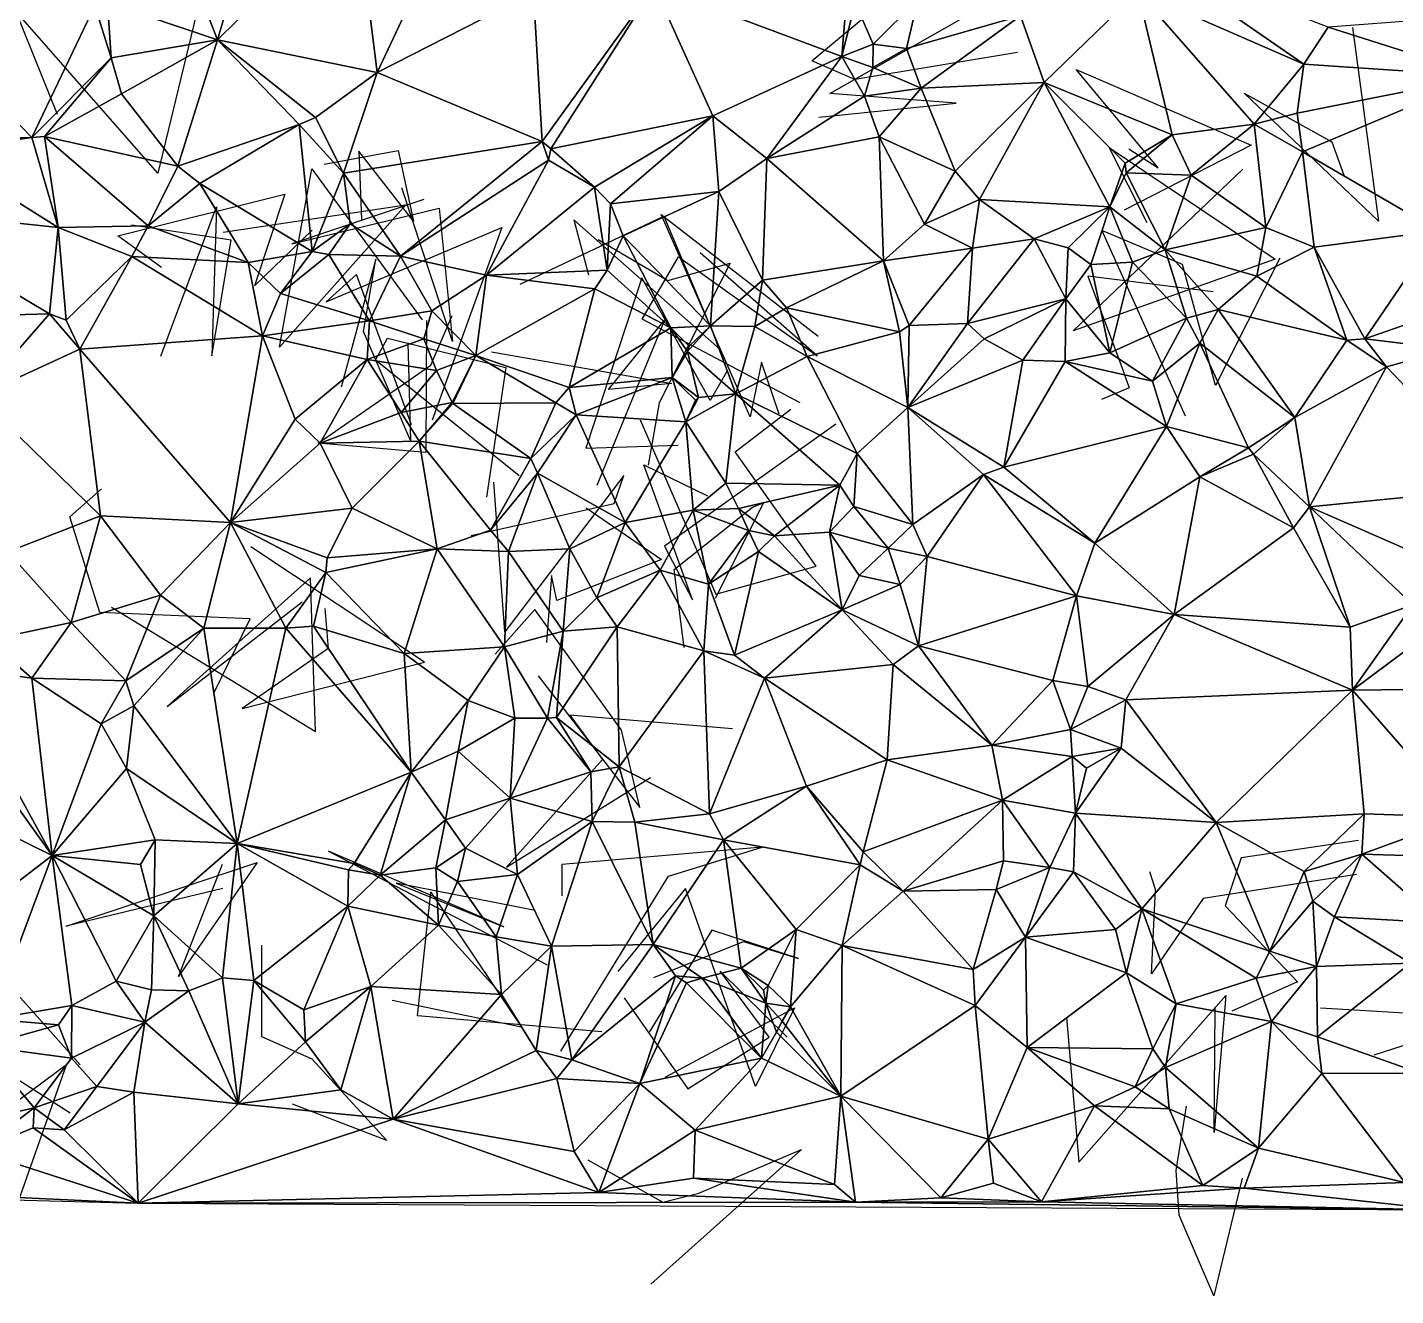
# Model space of a CAD drawing. Header units: metres. Extents: x -15.5 to 15.6, y -15.7 to 15.6.
# Drawn here: x -9.31 to 2.69, y -15.72 to -4.6 of the extents above; entities that cross this region are included whole.
import ezdxf

# ---------------------------------------------------------------- set-up
doc = ezdxf.new("R2010")
doc.units = ezdxf.units.M
doc.layers.add('CRACKS', color=1, linetype='Continuous')
doc.layers.add('STREET_MESH', color=7, linetype='Continuous')

msp = doc.modelspace()

# ---------------------------------------------------------------- linework, layer by layer
at = {"layer": 'CRACKS'}
for points in [[(-0.627, -4.82, 0.1), (-2.053, -5.056, 0.1), (-2.43, -4.893, 0.1), (-0.665, -3.423, 0.1), (-1.304, -3.878, 0.1)], [(-8.186, -4.299, 0.1), (-7.779, -4.295, 0.1), (-8.162, -5.879, 0.1), (-9.411, -4.454, 0.1), (-9.044, -5.362, 0.1)], [(-2.369, -5.387, 0.1), (-1.165, -5.264, 0.1), (-2.274, -5.181, 0.1), (-1.007, -4.461, 0.1), (-1.944, -4.233, 0.1)], [(2.307, -4.6, 0.1), (2.536, -6.298, 0.1), (1.36, -5.177, 0.1), (2.128, -5.604, 0.1), (2.232, -5.895, 0.1)], [(0.347, -5.666, 0.1), (0.606, -5.832, 0.1), (-0.115, -4.969, 0.1), (1.419, -5.633, 0.1), (0.307, -6.202, 0.1)], [(-6.704, -5.799, 0.1), (-6.057, -5.681, 0.1), (-5.922, -6.3, 0.1), (-6.402, -5.686, 0.1), (-6.378, -6.286, 0.1)], [(0.507, -6.315, 0.1), (0.175, -5.653, 0.1), (1.63, -6.633, 0.1), (-0.14, -7.262, 0.1), (1.346, -5.844, 0.1)], [(-7.589, -6.395, 0.1), (-5.988, -6.156, 0.1), (-7.095, -7.404, 0.1), (-6.812, -5.841, 0.1), (-5.847, -7.164, 0.1)], [(-8.132, -6.705, 0.1), (-8.512, -6.429, 0.1), (-7.049, -6.063, 0.1), (-7.316, -6.865, 0.1), (-6.809, -6.378, 0.1)], [(-5.831, -6.109, 0.1), (-6.987, -6.497, 0.1), (-5.696, -6.184, 0.1), (-5.579, -7.356, 0.1), (-6.024, -6.006, 0.1)], [(-8.137, -7.483, 0.1), (-7.649, -6.175, 0.1), (-7.688, -7.479, 0.1), (-7.519, -6.465, 0.1), (-8.39, -6.335, 0.1)], [(-5.939, -8.084, 0.1), (-6.422, -6.766, 0.1), (-6.687, -7.006, 0.1), (-5.148, -6.355, 0.1), (-5.759, -8.044, 0.1)], [(-4.988, -6.853, 0.1), (-3.728, -6.254, 0.1), (-3.237, -7.423, 0.1), (-4.516, -6.289, 0.1), (-4.387, -6.769, 0.1)], [(-2.718, -7.993, 0.1), (-2.873, -7.537, 0.1), (-2.97, -8.014, 0.1), (-3.752, -6.241, 0.1), (-2.375, -7.308, 0.1)], [(-4.303, -6.459, 0.1), (-3.693, -6.819, 0.1), (-3.146, -6.669, 0.1), (-3.769, -7.891, 0.1), (-3.865, -8.439, 0.1)], [(1.67, -6.624, 0.1), (1.107, -7.741, 0.1), (0.819, -6.68, 0.1), (0.112, -6.38, 0.1), (0.842, -8.007, 0.1)], [(-2.532, -7.891, 0.1), (-3.919, -7.158, 0.1), (-3.599, -6.611, 0.1), (-2.383, -7.479, 0.1), (-3.408, -6.576, 0.1)], [(-5.971, -7.366, 0.1), (-5.948, -8.222, 0.1), (-6.361, -7.268, 0.1), (-6.252, -6.633, 0.1), (-6.557, -7.756, 0.1)], [(-3.172, -7.613, 0.1), (-3.321, -7.871, 0.1), (-3.92, -6.797, 0.1), (-4.412, -8.29, 0.1), (-3.601, -8.264, 0.1)], [(1.086, -6.918, 0.1), (-0.011, -6.783, 0.1), (0.277, -7.555, 0.1), (0.35, -7.761, 0.1), (0.109, -7.863, 0.1)], [(-5.809, -7.17, 0.1), (-5.814, -8.327, 0.1), (-6.758, -8.245, 0.1), (-5.77, -7.561, 0.1), (-5.582, -7.126, 0.1)], [(-5.237, -7.446, 0.1), (-3.657, -7.724, 0.1), (-4.213, -7.775, 0.1), (-3.722, -7.168, 0.1), (-4.314, -8.616, 0.1)], [(-4.997, -8.534, 0.1), (-6.254, -7.517, 0.1), (-6.151, -7.324, 0.1), (-5.112, -7.584, 0.1), (-5.281, -8.72, 0.1)], [(-3.935, -8.041, 0.1), (-3.271, -9.57, 0.1), (-2.392, -9.324, 0.1), (-3.103, -8.321, 0.1), (-2.616, -7.947, 0.1)], [(-2.221, -8.08, 0.1), (-3.723, -9.148, 0.1), (-3.478, -9.62, 0.1), (-3.903, -8.436, 0.1), (-3.345, -8.709, 0.1)], [(-5.416, -9.055, 0.1), (-4.163, -8.774, 0.1), (-4.077, -8.529, 0.1), (-5.122, -9.901, 0.1), (-5.217, -8.589, 0.1)], [(-7.667, -10.427, 0.1), (-7.353, -9.787, 0.1), (-8.67, -9.73, 0.1), (-8.935, -8.892, 0.1), (-8.656, -8.647, 0.1)], [(-4.409, -8.812, 0.1), (-3.747, -9.266, 0.1), (-4.665, -9.625, 0.1), (-4.712, -9.406, 0.1), (-4.756, -9.995, 0.1)], [(-3.549, -10.037, 0.1), (-3.637, -9.353, 0.1), (-2.951, -8.806, 0.1), (-2.855, -8.77, 0.1), (-3.277, -9.607, 0.1)], [(-6.7, -9.697, 0.1), (-6.67, -10.046, 0.1), (-7.423, -10.574, 0.1), (-5.825, -10.168, 0.1), (-7.349, -9.156, 0.1)], [(-8.568, -9.684, 0.1), (-6.781, -10.776, 0.1), (-6.825, -9.426, 0.1), (-8.082, -10.555, 0.1), (-6.897, -9.637, 0.1)], [(-4.83, -10.286, 0.1), (-3.938, -11.44, 0.1), (-4.098, -10.762, 0.1), (-4.857, -9.705, 0.1), (-5.206, -10.096, 0.1)], [(-3.126, -10.751, 0.1), (-4.553, -10.631, 0.1), (-4.264, -11.019, 0.1), (-5.107, -11.963, 0.1), (-3.844, -11.179, 0.1)], [(2.36, -11.731, 0.1), (1.333, -11.881, 0.1), (1.193, -12.304, 0.1), (1.825, -12.969, 0.1), (1.25, -13.228, 0.1)], [(-4.855, -12.343, 0.1), (-6.073, -12.104, 0.1), (-5.13, -12.487, 0.1), (-6.667, -11.825, 0.1), (-4.749, -12.822, 0.1)], [(-4.63, -13.578, 0.1), (-3.687, -12.044, 0.1), (-2.866, -11.789, 0.1), (-4.621, -11.941, 0.1), (-4.622, -12.217, 0.1)], [(-7.594, -12.152, 0.1), (-8.967, -12.482, 0.1), (-7.291, -11.922, 0.1), (-7.983, -12.922, 0.1), (-7.595, -11.938, 0.1)], [(2.344, -12.028, 0.1), (1, -12.239, 0.1), (0.545, -12.901, 0.1), (0.581, -12.161, 0.1), (0.533, -12.004, 0.1)], [(-4.272, -13.408, 0.1), (-5.888, -13.268, 0.1), (-5.771, -12.185, 0.1), (-4.974, -13.366, 0.1), (-6.11, -13.133, 0.1)], [(-3.716, -13.807, 0.1), (-2.582, -13.199, 0.1), (-2.924, -13.887, 0.1), (-3.537, -12.15, 0.1), (-4.132, -12.88, 0.1)], [(-3.814, -12.932, 0.1), (-3.031, -12.615, 0.1), (-2.548, -12.765, 0.1), (-3.308, -12.518, 0.1), (-3.855, -13.411, 0.1)], [(2.029, -13.199, 0.1), (3.112, -13.263, 0.1), (3.025, -12.485, 0.1), (3.334, -13.579, 0.1), (3.558, -13.139, 0.1)], [(-8.93, -14.123, 0.1), (-10.504, -13.118, 0.1), (-9.75, -13.629, 0.1), (-9.768, -12.663, 0.1), (-8.843, -13.698, 0.1)], [(-7.254, -12.649, 0.1), (-7.255, -13.45, 0.1), (-6.814, -13.646, 0.1), (-6.157, -14.361, 0.1), (-6.982, -14.044, 0.1)], [(-4.076, -13.11, 0.1), (-3.517, -13.909, 0.1), (-2.806, -13.455, 0.1), (-3.234, -12.877, 0.1), (-2.647, -13.454, 0.1)], [(3.473, -14.239, 0.1), (4.115, -14.159, 0.1), (3.412, -14.195, 0.1), (4.231, -13.055, 0.1), (2.494, -13.614, 0.1)], [(-0.198, -13.28, 0.1), (-0.09, -14.552, 0.1), (1.198, -13.09, 0.1), (1.097, -14.291, 0.1), (1.104, -13.201, 0.1)], [(-10.51, -14.59, 0.1), (-9.423, -15.001, 0.1), (-8.963, -13.699, 0.1), (-10.021, -14.482, 0.1), (-10.712, -13.774, 0.1)], [(1.34, -14.692, 0.1), (1.093, -15.722, 0.1), (0.79, -15.016, 0.1), (0.762, -14.624, 0.1), (0.853, -14.059, 0.1)], [(-4.395, -14.532, 0.1), (-3.736, -14.902, 0.1), (-3.422, -14.824, 0.1), (-2.521, -14.439, 0.1), (-3.841, -15.62, 0.1)]]:
    msp.add_polyline3d(points, dxfattribs=at)
at = {"layer": 'STREET_MESH'}
for points in [[(-7.639, -4.708), (-7.209, -3.244), (-7.913, -4.001)], [(-7.209, -3.244), (-7.639, -4.708), (-6.424, -3.51)], [(-6.424, -3.51), (-7.639, -4.708), (-6.241, -4.997)], [(-6.424, -3.51), (-6.241, -4.997), (-5.837, -4.137)], [(-8.605, -4.385), (-7.639, -4.708), (-7.913, -4.001)], [(1.882, -4.922), (0.56, -4.008), (0.428, -4.285)], [(1.882, -4.922), (2.096, -4.599), (0.56, -4.008)], [(-6.241, -4.997), (-4.87, -4.294), (-5.837, -4.137)], [(-3.813, -4.239), (-2.169, -4.855), (-2.11, -4.125)], [(-2.169, -4.855), (-2.051, -4.384), (-2.11, -4.125)], [(-4.87, -4.294), (-6.241, -4.997), (-4.794, -5.602)], [(-3.813, -4.239), (-4.87, -4.294), (-4.794, -5.602)], [(-4.718, -5.664), (-3.813, -4.239), (-4.794, -5.602)], [(-3.813, -4.239), (-4.718, -5.664), (-3.299, -5.377)], [(-2.169, -4.855), (-3.813, -4.239), (-3.299, -5.377)], [(0.428, -4.285), (-0.601, -4.498), (-0.393, -5.082)], [(0.728, -5.541), (0.428, -4.285), (-0.393, -5.082)], [(1.447, -5.448), (0.428, -4.285), (0.728, -5.541)], [(1.447, -5.448), (1.882, -4.922), (0.428, -4.285)], [(-8.716, -4.412), (-10.371, -4.431), (-9.267, -5.566)], [(-10.371, -4.431), (-10.015, -5.574), (-9.267, -5.566)], [(-8.571, -4.867), (-8.716, -4.412), (-9.267, -5.566)], [(-8.716, -4.412), (-8.571, -4.867), (-8.605, -4.385)], [(-8.605, -4.385), (-8.571, -4.867), (-7.639, -4.708)], [(-1.893, -4.746), (-2.051, -4.384), (-2.169, -4.855)], [(-2.051, -4.384), (-1.893, -4.746), (-1.502, -4.355)], [(-1.893, -4.746), (-1.601, -4.786), (-1.502, -4.355)], [(-1.502, -4.355), (-1.601, -4.786), (-0.601, -4.498)], [(-1.601, -4.786), (-1.472, -5.132), (-0.601, -4.498)], [(-0.601, -4.498), (-1.472, -5.132), (-0.393, -5.082)], [(2.096, -4.599), (3.448, -5.027), (3.572, -4.488)], [(2.096, -4.599), (1.882, -4.922), (3.448, -5.027)], [(-7.639, -4.708), (-8.571, -4.867), (-8.482, -5.184)], [(-7.986, -5.818), (-7.639, -4.708), (-8.482, -5.184)], [(-7.639, -4.708), (-7.986, -5.818), (-6.923, -5.451)], [(-7.639, -4.708), (-6.782, -5.39), (-6.241, -4.997)], [(-6.782, -5.39), (-7.639, -4.708), (-6.923, -5.451)], [(-1.893, -4.746), (-2.169, -4.855), (-1.895, -4.953)], [(-1.601, -4.786), (-1.893, -4.746), (-1.895, -4.953)], [(-1.472, -5.132), (-1.601, -4.786), (-1.895, -4.953)], [(-8.571, -4.867), (-9.267, -5.566), (-9.155, -5.558)], [(-8.482, -5.184), (-8.571, -4.867), (-9.155, -5.558)], [(-2.826, -5.749), (-2.169, -4.855), (-3.299, -5.377)], [(-2.826, -5.749), (-1.969, -5.203), (-2.169, -4.855)], [(-2.169, -4.855), (-1.969, -5.203), (-1.895, -4.953)], [(-6.782, -5.39), (-6.535, -5.878), (-6.241, -4.997)], [(-6.241, -4.997), (-6.535, -5.878), (-4.794, -5.602)], [(-1.969, -5.203), (-1.472, -5.132), (-1.895, -4.953)], [(1.823, -5.351), (1.882, -4.922), (1.447, -5.448)], [(1.882, -4.922), (1.823, -5.351), (3.448, -5.027)], [(1.823, -5.351), (1.87, -5.691), (3.448, -5.027)], [(3.448, -5.027), (1.87, -5.691), (3.063, -6.383)], [(-1.969, -5.203), (-1.841, -5.561), (-1.472, -5.132)], [(-1.472, -5.132), (-1.841, -5.561), (-1.174, -5.862)], [(-0.393, -5.082), (-1.472, -5.132), (-1.174, -5.862)], [(-0.96, -6.109), (-0.393, -5.082), (-1.174, -5.862)], [(-0.393, -5.082), (-0.96, -6.109), (0.18, -6.174)], [(0.316, -5.791), (-0.393, -5.082), (0.18, -6.174)], [(0.316, -5.791), (0.728, -5.541), (-0.393, -5.082)], [(-7.986, -5.818), (-8.482, -5.184), (-9.155, -5.558)], [(-1.969, -5.203), (-2.826, -5.749), (-1.841, -5.561)], [(-6.535, -5.878), (-6.782, -5.39), (-6.923, -5.451)], [(-4.718, -5.664), (-4.335, -6.001), (-3.299, -5.377)], [(-4.335, -6.001), (-4.194, -6.148), (-3.299, -5.377)], [(-4.194, -6.148), (-3.247, -6.038), (-3.299, -5.377)], [(-3.247, -6.038), (-2.826, -5.749), (-3.299, -5.377)], [(1.823, -5.351), (1.447, -5.448), (1.87, -5.691)], [(-7.986, -5.818), (-7.795, -5.969), (-6.923, -5.451)], [(-7.795, -5.969), (-6.81, -6.564), (-6.923, -5.451)], [(-6.81, -6.564), (-6.535, -5.878), (-6.923, -5.451)], [(0.894, -5.895), (1.447, -5.448), (0.728, -5.541)], [(1.548, -6.356), (1.447, -5.448), (0.894, -5.895)], [(1.87, -5.691), (1.447, -5.448), (1.548, -6.356)], [(-9.267, -5.566), (-10.103, -5.686), (-9.036, -6.355)], [(-9.267, -5.566), (-10.015, -5.574), (-10.103, -5.686)], [(-9.267, -5.566), (-9.036, -6.355), (-9.155, -5.558)], [(-9.036, -6.355), (-8.246, -6.34), (-9.155, -5.558)], [(-8.246, -6.34), (-7.986, -5.818), (-9.155, -5.558)], [(-6.535, -5.878), (-6.037, -6.605), (-4.794, -5.602)], [(-6.037, -6.605), (-4.74, -5.765), (-4.794, -5.602)], [(-4.74, -5.765), (-4.718, -5.664), (-4.794, -5.602)], [(-2.826, -5.749), (-1.803, -6.647), (-1.841, -5.561)], [(-1.841, -5.561), (-1.444, -6.326), (-1.174, -5.862)], [(-1.803, -6.647), (-1.444, -6.326), (-1.841, -5.561)], [(0.316, -5.791), (0.324, -5.876), (0.728, -5.541)], [(0.324, -5.876), (0.894, -5.895), (0.728, -5.541)], [(-10.103, -5.686), (-10.675, -6.178), (-9.036, -6.355)], [(-4.718, -5.664), (-4.74, -5.765), (-4.335, -6.001)], [(-2.862, -6.816), (-2.826, -5.749), (-3.247, -6.038)], [(-1.803, -6.647), (-2.826, -5.749), (-2.862, -6.816)], [(1.87, -5.691), (1.548, -6.356), (1.973, -6.526)], [(3.063, -6.383), (1.87, -5.691), (1.973, -6.526)], [(-7.986, -5.818), (-8.246, -6.34), (-7.795, -5.969)], [(-5.282, -6.772), (-4.74, -5.765), (-6.037, -6.605)], [(-4.335, -6.001), (-4.74, -5.765), (-5.282, -6.772)], [(-1.444, -6.326), (-0.96, -6.109), (-1.174, -5.862)], [(0.324, -5.876), (0.316, -5.791), (0.18, -6.174)], [(0.665, -6.552), (0.324, -5.876), (0.18, -6.174)], [(0.324, -5.876), (0.665, -6.552), (0.894, -5.895)], [(-8.246, -6.34), (-7.371, -6.663), (-7.795, -5.969)], [(-7.371, -6.663), (-6.81, -6.564), (-7.795, -5.969)], [(-6.535, -5.878), (-6.81, -6.564), (-6.478, -6.324)], [(-6.037, -6.605), (-6.535, -5.878), (-6.478, -6.324)], [(0.665, -6.552), (1.548, -6.356), (0.894, -5.895)], [(-4.225, -6.729), (-4.335, -6.001), (-5.282, -6.772)], [(-4.335, -6.001), (-4.225, -6.729), (-4.194, -6.148)], [(-4.083, -6.427), (-3.247, -6.038), (-4.194, -6.148)], [(-3.247, -6.038), (-4.083, -6.427), (-3.319, -7.216)], [(-2.862, -6.816), (-3.247, -6.038), (-3.319, -7.216)], [(-1.444, -6.326), (-1.023, -6.536), (-0.96, -6.109)], [(-1.023, -6.536), (-0.482, -6.453), (-0.96, -6.109)], [(-0.96, -6.109), (-0.482, -6.453), (0.18, -6.174)], [(-10.675, -6.178), (-10.718, -7.155), (-9.111, -7.111)], [(-9.036, -6.355), (-10.675, -6.178), (-9.111, -7.111)], [(-4.225, -6.729), (-4.083, -6.427), (-4.194, -6.148)], [(-0.482, -6.453), (-0.183, -6.534), (0.18, -6.174)], [(-0.183, -6.534), (0.015, -6.678), (0.18, -6.174)], [(0.015, -6.678), (0.379, -6.659), (0.18, -6.174)], [(0.379, -6.659), (0.665, -6.552), (0.18, -6.174)], [(-8.967, -7.168), (-9.036, -6.355), (-9.111, -7.111)], [(-8.391, -6.61), (-8.246, -6.34), (-9.036, -6.355)], [(-8.967, -7.168), (-8.391, -6.61), (-9.036, -6.355)], [(-7.371, -6.663), (-8.246, -6.34), (-8.391, -6.61)], [(-6.81, -6.564), (-6.664, -6.593), (-6.478, -6.324)], [(-6.664, -6.593), (-6.037, -6.605), (-6.478, -6.324)], [(-1.803, -6.647), (-1.023, -6.536), (-1.444, -6.326)], [(-4.225, -6.729), (-3.665, -7.236), (-4.083, -6.427)], [(-4.083, -6.427), (-3.665, -7.236), (-3.319, -7.216)], [(-1.023, -6.536), (-1.065, -7.198), (-0.482, -6.453)], [(-1.065, -7.198), (-0.204, -6.98), (-0.482, -6.453)], [(-0.204, -6.98), (-0.183, -6.534), (-0.482, -6.453)], [(1.548, -6.356), (0.665, -6.552), (1.47, -6.783)], [(1.548, -6.356), (1.47, -6.783), (1.973, -6.526)], [(3.063, -6.383), (1.973, -6.526), (2.417, -7.332)], [(3.314, -7.017), (3.063, -6.383), (2.417, -7.332)], [(-6.81, -6.564), (-7.371, -6.663), (-7.089, -6.934)], [(-6.664, -6.593), (-6.81, -6.564), (-7.089, -6.934)], [(-6.308, -7.174), (-6.664, -6.593), (-7.089, -6.934)], [(-6.664, -6.593), (-6.308, -7.174), (-6.037, -6.605)], [(-1.023, -6.536), (-1.803, -6.647), (-1.579, -7.213)], [(-1.065, -7.198), (-1.023, -6.536), (-1.579, -7.213)], [(-0.204, -6.98), (0.015, -6.678), (-0.183, -6.534)], [(0.379, -6.659), (0.853, -7.15), (0.665, -6.552)], [(0.665, -6.552), (1.131, -7.073), (1.47, -6.783)], [(0.665, -6.552), (0.853, -7.15), (1.131, -7.073)], [(1.47, -6.783), (2.257, -7.344), (1.973, -6.526)], [(1.973, -6.526), (2.257, -7.344), (2.417, -7.332)], [(-8.967, -7.168), (-8.847, -7.421), (-8.391, -6.61)], [(-8.847, -7.421), (-7.246, -7.305), (-8.391, -6.61)], [(-7.246, -7.305), (-7.371, -6.663), (-8.391, -6.61)], [(-7.371, -6.663), (-7.246, -7.305), (-7.089, -6.934)], [(-6.308, -7.174), (-5.76, -7.087), (-6.037, -6.605)], [(-5.76, -7.087), (-5.282, -6.772), (-6.037, -6.605)], [(-2.654, -7.06), (-1.803, -6.647), (-2.862, -6.816)], [(-1.661, -7.269), (-1.803, -6.647), (-2.654, -7.06)], [(-1.803, -6.647), (-1.661, -7.269), (-1.579, -7.213)], [(0.015, -6.678), (-0.204, -6.98), (0.182, -7.455)], [(0.379, -6.659), (0.015, -6.678), (0.182, -7.455)], [(0.853, -7.15), (0.379, -6.659), (0.182, -7.455)], [(-5.76, -7.087), (-5.376, -7.476), (-5.282, -6.772)], [(-5.282, -6.772), (-5.376, -7.476), (-4.333, -6.892)], [(-4.225, -6.729), (-5.282, -6.772), (-4.333, -6.892)], [(-3.665, -7.236), (-4.225, -6.729), (-4.333, -6.892)], [(-2.862, -6.816), (-3.319, -7.216), (-2.93, -7.222)], [(-2.654, -7.06), (-2.862, -6.816), (-2.93, -7.222)], [(1.131, -7.073), (2.257, -7.344), (1.47, -6.783)], [(-7.246, -7.305), (-6.308, -7.174), (-7.089, -6.934)], [(-5.376, -7.476), (-4.558, -7.758), (-4.333, -6.892)], [(-4.558, -7.758), (-3.665, -7.236), (-4.333, -6.892)], [(-2.471, -7.486), (-2.654, -7.06), (-2.93, -7.222)], [(-1.661, -7.269), (-2.654, -7.06), (-2.471, -7.486)], [(-0.921, -7.331), (-0.204, -6.98), (-1.065, -7.198)], [(-0.204, -6.98), (-0.921, -7.331), (-0.581, -7.519)], [(-0.211, -7.531), (-0.204, -6.98), (-0.581, -7.519)], [(-0.204, -6.98), (-0.211, -7.531), (0.182, -7.455)], [(0.853, -7.15), (0.969, -7.368), (1.131, -7.073)], [(1.131, -7.073), (0.969, -7.368), (1.802, -8.022)], [(2.257, -7.344), (1.131, -7.073), (1.802, -8.022)], [(3.164, -7.422), (3.314, -7.017), (2.417, -7.332)], [(-10.718, -7.155), (-9.742, -7.834), (-9.111, -7.111)], [(-9.742, -7.834), (-8.847, -7.421), (-9.111, -7.111)], [(-8.847, -7.421), (-8.967, -7.168), (-9.111, -7.111)], [(-6.308, -7.174), (-7.246, -7.305), (-6.329, -7.513)], [(-5.832, -7.331), (-6.308, -7.174), (-6.329, -7.513)], [(-5.832, -7.331), (-5.76, -7.087), (-6.308, -7.174)], [(-5.832, -7.331), (-5.376, -7.476), (-5.76, -7.087)], [(0.555, -7.701), (0.853, -7.15), (0.182, -7.455)], [(0.555, -7.701), (0.969, -7.368), (0.853, -7.15)], [(-7.246, -7.305), (-8.847, -7.421), (-7.527, -8.942)], [(-6.96, -8.037), (-7.246, -7.305), (-7.527, -8.942)], [(-7.246, -7.305), (-6.96, -8.037), (-6.329, -7.513)], [(-3.655, -7.67), (-3.665, -7.236), (-4.558, -7.758)], [(-3.665, -7.236), (-3.507, -7.396), (-3.319, -7.216)], [(-3.507, -7.396), (-3.665, -7.236), (-3.52, -7.441)], [(-3.665, -7.236), (-3.655, -7.67), (-3.52, -7.441)], [(-3.52, -7.441), (-3.096, -7.814), (-3.319, -7.216)], [(-3.507, -7.396), (-3.52, -7.441), (-3.319, -7.216)], [(-3.319, -7.216), (-3.096, -7.814), (-2.93, -7.222)], [(-3.096, -7.814), (-2.471, -7.486), (-2.93, -7.222)], [(-1.588, -7.932), (-1.661, -7.269), (-2.471, -7.486)], [(-1.661, -7.269), (-1.588, -7.932), (-1.579, -7.213)], [(-1.588, -7.932), (-1.065, -7.198), (-1.579, -7.213)], [(-0.921, -7.331), (-1.065, -7.198), (-1.588, -7.932)], [(-8.847, -7.421), (-9.742, -7.834), (-8.664, -8.882)], [(-8.847, -7.421), (-8.664, -8.882), (-7.527, -8.942)], [(-5.72, -7.608), (-5.832, -7.331), (-6.329, -7.513)], [(-5.832, -7.331), (-5.72, -7.608), (-5.376, -7.476)], [(-0.921, -7.331), (-1.588, -7.932), (-0.581, -7.519)], [(0.969, -7.368), (0.555, -7.701), (0.679, -8.101)], [(0.969, -7.368), (0.679, -8.101), (1.396, -8.287)], [(0.969, -7.368), (1.396, -8.287), (1.802, -8.022)], [(2.607, -7.578), (2.257, -7.344), (1.802, -8.022)], [(2.257, -7.344), (2.607, -7.578), (2.417, -7.332)], [(2.607, -7.578), (3.164, -7.422), (2.417, -7.332)], [(3.164, -7.422), (2.607, -7.578), (3.614, -8.638)], [(-6.96, -8.037), (-6.739, -8.245), (-6.329, -7.513)], [(-6.739, -8.245), (-6.03, -7.976), (-6.329, -7.513)], [(-6.03, -7.976), (-5.72, -7.608), (-6.329, -7.513)], [(-5.72, -7.608), (-5.582, -7.89), (-5.376, -7.476)], [(-5.582, -7.89), (-5.577, -7.899), (-5.376, -7.476)], [(-5.577, -7.899), (-4.675, -7.891), (-5.376, -7.476)], [(-5.376, -7.476), (-4.675, -7.891), (-4.558, -7.758)], [(-3.52, -7.441), (-3.655, -7.67), (-3.425, -7.847)], [(-3.096, -7.814), (-3.52, -7.441), (-3.425, -7.847)], [(-3.096, -7.814), (-2.034, -8.337), (-2.471, -7.486)], [(-2.034, -8.337), (-1.588, -7.932), (-2.471, -7.486)], [(-0.581, -7.519), (-1.588, -7.932), (-0.748, -8.457)], [(-0.211, -7.531), (-0.581, -7.519), (-0.748, -8.457)], [(0.679, -8.101), (-0.211, -7.531), (-0.748, -8.457)], [(-0.211, -7.531), (0.555, -7.701), (0.182, -7.455)], [(0.555, -7.701), (-0.211, -7.531), (0.679, -8.101)], [(-5.582, -7.89), (-5.72, -7.608), (-6.03, -7.976)], [(-4.497, -7.997), (-3.655, -7.67), (-4.558, -7.758)], [(-4.497, -7.997), (-3.535, -8.06), (-3.655, -7.67)], [(-3.425, -7.847), (-3.655, -7.67), (-3.45, -7.869)], [(-3.655, -7.67), (-3.535, -8.06), (-3.45, -7.869)], [(2.607, -7.578), (1.802, -8.022), (1.931, -8.805)], [(3.614, -8.638), (2.607, -7.578), (1.931, -8.805)], [(-4.675, -7.891), (-4.497, -7.997), (-4.558, -7.758)], [(-9.742, -7.834), (-9.476, -9.2), (-8.664, -8.882)], [(-5.582, -7.89), (-6.03, -7.976), (-5.871, -8.23)], [(-5.577, -7.899), (-5.582, -7.89), (-5.871, -8.23)], [(-5.577, -7.899), (-5.871, -8.23), (-4.893, -8.382)], [(-4.675, -7.891), (-5.577, -7.899), (-4.893, -8.382)], [(-4.497, -7.997), (-4.675, -7.891), (-4.893, -8.382)], [(-3.535, -8.06), (-3.096, -7.814), (-3.425, -7.847)], [(-3.535, -8.06), (-3.184, -8.598), (-3.096, -7.814)], [(-3.535, -8.06), (-3.425, -7.847), (-3.45, -7.869)], [(-3.096, -7.814), (-3.184, -8.598), (-2.184, -8.615)], [(-2.034, -8.337), (-3.096, -7.814), (-2.184, -8.615)], [(-6.03, -7.976), (-6.739, -8.245), (-5.871, -8.23)], [(-4.836, -8.51), (-4.497, -7.997), (-4.893, -8.382)], [(-4.497, -7.997), (-4.836, -8.51), (-4.066, -8.942)], [(-3.535, -8.06), (-4.497, -7.997), (-4.066, -8.942)], [(-1.588, -7.932), (-2.034, -8.337), (-1.544, -8.959)], [(-1.588, -7.932), (-0.926, -8.521), (-0.748, -8.457)], [(-1.588, -7.932), (-1.544, -8.959), (-0.926, -8.521)], [(1.396, -8.287), (1.439, -8.342), (1.802, -8.022)], [(1.802, -8.022), (1.439, -8.342), (1.931, -8.805)], [(-6.739, -8.245), (-6.96, -8.037), (-7.527, -8.942)], [(-3.472, -8.833), (-3.535, -8.06), (-4.066, -8.942)], [(-3.472, -8.833), (-3.184, -8.598), (-3.535, -8.06)], [(0.679, -8.101), (-0.748, -8.457), (0.051, -9.124)], [(0.679, -8.101), (0.051, -9.124), (0.971, -8.541)], [(1.396, -8.287), (0.679, -8.101), (0.971, -8.541)], [(-6.459, -8.816), (-6.739, -8.245), (-7.527, -8.942)], [(-6.739, -8.245), (-6.459, -8.816), (-5.871, -8.23)], [(-5.871, -8.23), (-6.459, -8.816), (-5.714, -9.173)], [(-5.247, -9.01), (-5.871, -8.23), (-5.714, -9.173)], [(-5.871, -8.23), (-5.247, -9.01), (-4.893, -8.382)], [(-5.247, -9.01), (-4.836, -8.51), (-4.893, -8.382)], [(-2.063, -8.802), (-2.034, -8.337), (-2.184, -8.615)], [(-2.034, -8.337), (-2.063, -8.802), (-1.544, -8.959)], [(1.439, -8.342), (1.396, -8.287), (0.971, -8.541)], [(1.79, -8.988), (1.439, -8.342), (0.971, -8.541)], [(1.439, -8.342), (1.79, -8.988), (1.931, -8.805)], [(-4.836, -8.51), (-5.247, -9.01), (-5.089, -9.196)], [(-4.553, -9.172), (-4.836, -8.51), (-5.089, -9.196)], [(-4.836, -8.51), (-4.553, -9.172), (-4.066, -8.942)], [(-0.748, -8.457), (-0.926, -8.521), (0.051, -9.124)], [(-3.184, -8.598), (-3.472, -8.833), (-3.074, -8.819)], [(-3.184, -8.598), (-3.074, -8.819), (-2.184, -8.615)], [(-3.074, -8.819), (-2.757, -9.058), (-2.184, -8.615)], [(-2.757, -9.058), (-2.277, -9.027), (-2.184, -8.615)], [(-2.277, -9.027), (-2.063, -8.802), (-2.184, -8.615)], [(-0.926, -8.521), (-1.544, -8.959), (-1.42, -9.239)], [(-0.111, -9.585), (-0.926, -8.521), (-1.42, -9.239)], [(-0.926, -8.521), (-0.111, -9.585), (0.051, -9.124)], [(0.051, -9.124), (0.745, -9.748), (0.971, -8.541)], [(0.745, -9.748), (1.79, -8.988), (0.971, -8.541)], [(3.093, -9.312), (3.614, -8.638), (1.931, -8.805)], [(-6.678, -9.251), (-6.459, -8.816), (-7.527, -8.942)], [(-6.459, -8.816), (-6.678, -9.251), (-5.714, -9.173)], [(-3.472, -8.833), (-4.066, -8.942), (-3.759, -9.36)], [(-3.337, -9.482), (-3.472, -8.833), (-3.759, -9.36)], [(-3.472, -8.833), (-2.986, -9.011), (-3.074, -8.819)], [(-2.986, -9.011), (-3.472, -8.833), (-3.337, -9.482)], [(-2.986, -9.011), (-2.757, -9.058), (-3.074, -8.819)], [(-2.063, -8.802), (-2.277, -9.027), (-1.761, -9.166)], [(-1.544, -8.959), (-2.063, -8.802), (-1.761, -9.166)], [(1.931, -8.805), (1.79, -8.988), (2.289, -9.86)], [(2.836, -9.664), (1.931, -8.805), (2.289, -9.86)], [(2.836, -9.664), (3.093, -9.312), (1.931, -8.805)], [(-9.476, -9.2), (-8.923, -9.82), (-8.664, -8.882)], [(-8.923, -9.82), (-8.139, -9.579), (-8.664, -8.882)], [(-8.664, -8.882), (-8.139, -9.579), (-7.527, -8.942)], [(-8.139, -9.579), (-7.76, -9.867), (-7.527, -8.942)], [(-7.76, -9.867), (-7.04, -9.867), (-7.527, -8.942)], [(-6.689, -9.379), (-6.678, -9.251), (-7.527, -8.942)], [(-7.04, -9.867), (-6.689, -9.379), (-7.527, -8.942)], [(-4.066, -8.942), (-4.553, -9.172), (-4.316, -9.601)], [(-3.759, -9.36), (-4.066, -8.942), (-4.316, -9.601)], [(-1.544, -8.959), (-1.761, -9.166), (-1.42, -9.239)], [(1.79, -8.988), (0.745, -9.748), (2.289, -9.86)], [(-5.089, -9.196), (-5.247, -9.01), (-5.714, -9.173)], [(-2.897, -9.197), (-2.986, -9.011), (-3.337, -9.482)], [(-2.986, -9.011), (-2.897, -9.197), (-2.757, -9.058)], [(-2.757, -9.058), (-2.897, -9.197), (-2.166, -9.707)], [(-2.277, -9.027), (-2.757, -9.058), (-2.166, -9.707)], [(-2.016, -9.406), (-2.277, -9.027), (-2.166, -9.707)], [(-2.277, -9.027), (-2.016, -9.406), (-1.761, -9.166)], [(-9.476, -9.2), (-9.65, -9.975), (-8.923, -9.82)], [(-6.678, -9.251), (-6.689, -9.379), (-5.714, -9.173)], [(-6.689, -9.379), (-6.005, -10.092), (-5.714, -9.173)], [(-6.005, -10.092), (-5.124, -10.033), (-5.714, -9.173)], [(-5.124, -10.033), (-5.089, -9.196), (-5.714, -9.173)], [(-4.611, -9.895), (-5.089, -9.196), (-5.124, -10.033)], [(-4.611, -9.895), (-4.553, -9.172), (-5.089, -9.196)], [(-4.553, -9.172), (-4.611, -9.895), (-4.316, -9.601)], [(-3.107, -10.106), (-2.897, -9.197), (-3.337, -9.482)], [(-2.897, -9.197), (-3.107, -10.106), (-2.166, -9.707)], [(-2.016, -9.406), (-1.656, -9.485), (-1.761, -9.166)], [(-1.761, -9.166), (-1.656, -9.485), (-1.42, -9.239)], [(0.051, -9.124), (-0.111, -9.585), (0.745, -9.748)], [(-1.656, -9.485), (-1.495, -10.023), (-1.42, -9.239)], [(-1.495, -10.023), (-0.111, -9.585), (-1.42, -9.239)], [(-7.04, -9.867), (-6.797, -9.85), (-6.689, -9.379)], [(-6.797, -9.85), (-6.005, -10.092), (-6.689, -9.379)], [(-4.136, -9.856), (-3.759, -9.36), (-4.316, -9.601)], [(-3.759, -9.36), (-4.136, -9.856), (-3.378, -10.068)], [(-3.337, -9.482), (-3.759, -9.36), (-3.378, -10.068)], [(-1.656, -9.485), (-2.016, -9.406), (-2.166, -9.707)], [(-8.444, -10.331), (-8.139, -9.579), (-8.923, -9.82)], [(-8.444, -10.331), (-7.76, -9.867), (-8.139, -9.579)], [(-3.107, -10.106), (-3.337, -9.482), (-3.378, -10.068)], [(-1.495, -10.023), (-1.656, -9.485), (-2.166, -9.707)], [(-0.317, -10.327), (-0.111, -9.585), (-1.495, -10.023)], [(-0.317, -10.327), (-0.011, -10.38), (-0.111, -9.585)], [(-0.111, -9.585), (-0.011, -10.38), (0.745, -9.748)], [(-4.611, -9.895), (-4.136, -9.856), (-4.316, -9.601)], [(-3.107, -10.106), (-2.846, -10.306), (-2.166, -9.707)], [(-2.846, -10.306), (-1.718, -10.188), (-2.166, -9.707)], [(-1.718, -10.188), (-1.495, -10.023), (-2.166, -9.707)], [(2.307, -10.412), (2.836, -9.664), (2.289, -9.86)], [(3.101, -9.823), (2.836, -9.664), (2.307, -10.412)], [(-9.65, -9.975), (-9.266, -10.307), (-8.923, -9.82)], [(-9.266, -10.307), (-8.444, -10.331), (-8.923, -9.82)], [(-0.011, -10.38), (0.321, -10.497), (0.745, -9.748)], [(0.321, -10.497), (2.307, -10.412), (0.745, -9.748)], [(0.745, -9.748), (2.307, -10.412), (2.289, -9.86)], [(3.585, -10.398), (3.101, -9.823), (2.307, -10.412)], [(-7.76, -9.867), (-8.444, -10.331), (-8.374, -10.549)], [(-7.468, -11.756), (-7.76, -9.867), (-8.374, -10.549)], [(-7.76, -9.867), (-7.468, -11.756), (-7.04, -9.867)], [(-7.04, -9.867), (-7.468, -11.756), (-5.943, -11.131)], [(-6.797, -9.85), (-7.04, -9.867), (-5.943, -11.131)], [(-6.005, -10.092), (-6.797, -9.85), (-5.943, -11.131)], [(-4.747, -10.657), (-4.611, -9.895), (-5.124, -10.033)], [(-4.747, -10.657), (-4.668, -10.652), (-4.611, -9.895)], [(-4.668, -10.652), (-4.118, -11.084), (-4.136, -9.856)], [(-4.611, -9.895), (-4.668, -10.652), (-4.136, -9.856)], [(-4.136, -9.856), (-4.118, -11.084), (-3.378, -10.068)], [(-9.266, -10.307), (-9.65, -9.975), (-10.001, -10.202)], [(-6.005, -10.092), (-5.443, -10.503), (-5.124, -10.033)], [(-5.443, -10.503), (-5.034, -10.659), (-5.124, -10.033)], [(-5.034, -10.659), (-4.747, -10.657), (-5.124, -10.033)], [(-4.118, -11.084), (-3.327, -11.496), (-3.378, -10.068)], [(-3.327, -11.496), (-2.846, -10.306), (-3.378, -10.068)], [(-2.846, -10.306), (-3.107, -10.106), (-3.378, -10.068)], [(-1.718, -10.188), (-0.854, -10.895), (-1.495, -10.023)], [(-0.854, -10.895), (-0.317, -10.327), (-1.495, -10.023)], [(-5.443, -10.503), (-6.005, -10.092), (-5.943, -11.131)], [(-1.77, -11.022), (-1.718, -10.188), (-2.846, -10.306)], [(-1.718, -10.188), (-1.77, -11.022), (-0.854, -10.895)], [(-9.088, -11.861), (-10.241, -10.258), (-10.946, -10.946)], [(-10.241, -10.258), (-9.088, -11.861), (-10.001, -10.202)], [(-9.088, -11.861), (-9.266, -10.307), (-10.001, -10.202)], [(-9.266, -10.307), (-8.659, -10.707), (-8.444, -10.331)], [(-9.266, -10.307), (-9.088, -11.861), (-8.659, -10.707)], [(-2.846, -10.306), (-3.327, -11.496), (-2.477, -11.253)], [(-1.77, -11.022), (-2.846, -10.306), (-2.477, -11.253)], [(-8.444, -10.331), (-8.659, -10.707), (-8.374, -10.549)], [(-0.317, -10.327), (-0.854, -10.895), (-0.163, -10.757)], [(-0.011, -10.38), (-0.317, -10.327), (-0.163, -10.757)], [(0.321, -10.497), (-0.011, -10.38), (-0.163, -10.757)], [(0.321, -10.497), (1.114, -11.572), (2.307, -10.412)], [(1.114, -11.572), (2.409, -11.498), (2.307, -10.412)], [(3.585, -10.398), (2.307, -10.412), (3.278, -11.525)], [(2.307, -10.412), (2.409, -11.498), (3.278, -11.525)], [(-8.659, -10.707), (-8.437, -11.099), (-8.374, -10.549)], [(-8.437, -11.099), (-7.468, -11.756), (-8.374, -10.549)], [(-5.531, -10.947), (-5.443, -10.503), (-5.943, -11.131)], [(-5.034, -10.659), (-5.443, -10.503), (-5.531, -10.947)], [(0.281, -10.921), (0.321, -10.497), (-0.163, -10.757)], [(0.321, -10.497), (0.281, -10.921), (1.114, -11.572)], [(-5.034, -10.659), (-5.531, -10.947), (-5.075, -11.359)], [(-4.747, -10.657), (-5.075, -11.359), (-4.367, -11.129)], [(-4.747, -10.657), (-5.034, -10.659), (-5.075, -11.359)], [(-4.668, -10.652), (-4.747, -10.657), (-4.367, -11.129)], [(-4.118, -11.084), (-4.668, -10.652), (-4.367, -11.129)], [(-9.088, -11.861), (-8.437, -11.099), (-8.659, -10.707)], [(-0.854, -10.895), (-0.149, -10.995), (-0.163, -10.757)], [(-0.149, -10.995), (0.281, -10.921), (-0.163, -10.757)], [(-0.854, -10.895), (-1.77, -11.022), (-0.76, -11.378)], [(-0.149, -10.995), (-0.854, -10.895), (-0.76, -11.378)], [(-10.38, -12.853), (-9.088, -11.861), (-10.946, -10.946)], [(-5.642, -11.548), (-5.531, -10.947), (-5.943, -11.131)], [(-5.531, -10.947), (-5.642, -11.548), (-5.075, -11.359)], [(-1.98, -11.829), (-1.77, -11.022), (-2.477, -11.253)], [(-1.77, -11.022), (-1.98, -11.829), (-0.76, -11.378)], [(-0.121, -11.491), (-0.149, -10.995), (-0.76, -11.378)], [(-0.024, -11.097), (0.281, -10.921), (-0.149, -10.995)], [(-0.024, -11.097), (-0.149, -10.995), (-0.121, -11.491)], [(0.281, -10.921), (-0.121, -11.491), (1.114, -11.572)], [(0.281, -10.921), (-0.024, -11.097), (-0.121, -11.491)], [(-8.437, -11.099), (-9.088, -11.861), (-8.185, -11.724)], [(-7.468, -11.756), (-8.437, -11.099), (-8.185, -11.724)], [(-7.468, -11.756), (-6.442, -11.933), (-5.943, -11.131)], [(-6.442, -11.933), (-6.213, -12.034), (-5.943, -11.131)], [(-6.213, -12.034), (-5.642, -11.548), (-5.943, -11.131)], [(-5.075, -11.359), (-4.357, -11.564), (-4.367, -11.129)], [(-4.357, -11.564), (-4.118, -11.084), (-4.367, -11.129)], [(-4.118, -11.084), (-4.357, -11.564), (-3.981, -11.571)], [(-3.327, -11.496), (-4.118, -11.084), (-3.981, -11.571)], [(-3.327, -11.496), (-3.204, -11.726), (-2.477, -11.253)], [(-3.204, -11.726), (-2.008, -11.943), (-2.477, -11.253)], [(-2.008, -11.943), (-1.98, -11.829), (-2.477, -11.253)], [(-5.642, -11.548), (-5.466, -11.799), (-5.075, -11.359)], [(-5.466, -11.799), (-5.011, -12.03), (-5.075, -11.359)], [(-5.075, -11.359), (-5.011, -12.03), (-4.357, -11.564)], [(-1.98, -11.829), (-1.63, -12.175), (-0.76, -11.378)], [(-1.63, -12.175), (-0.752, -11.909), (-0.76, -11.378)], [(-0.345, -11.968), (-0.121, -11.491), (-0.76, -11.378)], [(-0.752, -11.909), (-0.345, -11.968), (-0.76, -11.378)], [(-3.327, -11.496), (-3.981, -11.571), (-3.204, -11.726)], [(-0.345, -11.968), (-0.136, -12.004), (-0.121, -11.491)], [(-0.121, -11.491), (-0.136, -12.004), (0.463, -12.33)], [(1.114, -11.572), (-0.121, -11.491), (0.463, -12.33)], [(2.409, -11.498), (1.114, -11.572), (1.884, -12.003)], [(2.39, -11.851), (2.409, -11.498), (1.884, -12.003)], [(2.409, -11.498), (2.39, -11.851), (3.278, -11.525)], [(-6.213, -12.034), (-5.727, -11.971), (-5.642, -11.548)], [(-5.727, -11.971), (-5.466, -11.799), (-5.642, -11.548)], [(-5.011, -12.03), (-4.713, -12.657), (-4.357, -11.564)], [(-4.713, -12.657), (-3.822, -12.643), (-4.357, -11.564)], [(-4.357, -11.564), (-3.822, -12.643), (-3.981, -11.571)], [(-3.981, -11.571), (-3.822, -12.643), (-3.204, -11.726)], [(1.584, -12.702), (1.114, -11.572), (0.463, -12.33)], [(1.114, -11.572), (1.584, -12.702), (1.884, -12.003)], [(2.39, -11.851), (3.435, -11.882), (3.278, -11.525)], [(-9.088, -11.861), (-8.315, -11.94), (-8.185, -11.724)], [(-8.315, -11.94), (-8.198, -12.392), (-8.185, -11.724)], [(-8.198, -12.392), (-7.468, -11.756), (-8.185, -11.724)], [(-3.822, -12.643), (-3.051, -12.85), (-3.204, -11.726)], [(-2.568, -12.511), (-2.008, -11.943), (-3.204, -11.726)], [(-3.051, -12.85), (-2.568, -12.511), (-3.204, -11.726)], [(-9.627, -13.296), (-9.088, -11.861), (-10.38, -12.853)], [(-9.627, -13.296), (-8.917, -13.177), (-9.088, -11.861)], [(-8.198, -12.392), (-9.088, -11.861), (-8.527, -12.964)], [(-8.315, -11.94), (-9.088, -11.861), (-8.198, -12.392)], [(-9.088, -11.861), (-8.917, -13.177), (-8.527, -12.964)], [(-8.198, -12.392), (-7.597, -12.935), (-7.468, -11.756)], [(-7.597, -12.935), (-7.321, -12.959), (-7.468, -11.756)], [(-6.442, -11.933), (-7.468, -11.756), (-6.492, -11.989)], [(-7.468, -11.756), (-6.497, -12.305), (-6.492, -11.989)], [(-7.321, -12.959), (-6.497, -12.305), (-7.468, -11.756)], [(-5.466, -11.799), (-5.727, -11.971), (-5.536, -12.09)], [(-5.011, -12.03), (-5.466, -11.799), (-5.536, -12.09)], [(-1.63, -12.175), (-1.98, -11.829), (-2.008, -11.943)], [(1.961, -12.263), (2.39, -11.851), (1.884, -12.003)], [(1.961, -12.263), (2.151, -12.4), (2.39, -11.851)], [(2.151, -12.4), (3.073, -12.453), (2.39, -11.851)], [(3.073, -12.453), (3.435, -11.882), (2.39, -11.851)], [(-6.497, -12.305), (-6.213, -12.034), (-6.492, -11.989)], [(-6.213, -12.034), (-6.442, -11.933), (-6.492, -11.989)], [(-6.213, -12.034), (-5.702, -12.473), (-5.727, -11.971)], [(-5.727, -11.971), (-5.702, -12.473), (-5.536, -12.09)], [(-2.008, -11.943), (-2.568, -12.511), (-2.164, -12.651)], [(-1.63, -12.175), (-2.008, -11.943), (-2.164, -12.651)], [(-0.814, -12.16), (-0.752, -11.909), (-1.63, -12.175)], [(-0.752, -11.909), (-0.814, -12.16), (-0.345, -11.968)], [(-0.345, -11.968), (-0.814, -12.16), (-0.557, -12.579)], [(-0.136, -12.004), (-0.345, -11.968), (-0.557, -12.579)], [(-6.213, -12.034), (-6.497, -12.305), (-5.702, -12.473)], [(-5.702, -12.473), (-5.197, -12.576), (-5.536, -12.09)], [(-5.197, -12.576), (-5.011, -12.03), (-5.536, -12.09)], [(-5.011, -12.03), (-5.197, -12.576), (-4.713, -12.657)], [(0.232, -12.51), (-0.136, -12.004), (-0.557, -12.579)], [(-0.136, -12.004), (0.232, -12.51), (0.463, -12.33)], [(1.584, -12.702), (1.961, -12.263), (1.884, -12.003)], [(-1.016, -12.861), (-1.63, -12.175), (-2.164, -12.651)], [(-0.814, -12.16), (-1.63, -12.175), (-1.016, -12.861)], [(-0.814, -12.16), (-1.016, -12.861), (-0.557, -12.579)], [(-6.497, -12.305), (-7.321, -12.959), (-6.882, -13.216)], [(-6.295, -13.01), (-6.497, -12.305), (-6.882, -13.216)], [(-5.702, -12.473), (-6.497, -12.305), (-6.295, -13.01)], [(0.232, -12.51), (0.328, -12.89), (0.463, -12.33)], [(0.328, -12.89), (0.764, -13.164), (0.463, -12.33)], [(1.464, -12.939), (1.584, -12.702), (0.463, -12.33)], [(0.764, -13.164), (1.464, -12.939), (0.463, -12.33)], [(1.961, -12.263), (1.584, -12.702), (1.994, -12.836)], [(2.151, -12.4), (1.961, -12.263), (1.994, -12.836)], [(-8.198, -12.392), (-8.527, -12.964), (-8.217, -13.039)], [(-7.89, -13.049), (-8.198, -12.392), (-8.217, -13.039)], [(-7.89, -13.049), (-7.597, -12.935), (-8.198, -12.392)], [(2.151, -12.4), (1.994, -12.836), (2.816, -12.807)], [(3.073, -12.453), (2.151, -12.4), (2.816, -12.807)], [(-5.151, -13.081), (-5.702, -12.473), (-6.295, -13.01)], [(-5.197, -12.576), (-5.702, -12.473), (-5.151, -13.081)], [(-5.197, -12.576), (-5.151, -13.081), (-4.713, -12.657)], [(-3.051, -12.85), (-2.814, -13.001), (-2.568, -12.511)], [(-2.814, -13.001), (-2.617, -13.188), (-2.568, -12.511)], [(-2.568, -12.511), (-2.617, -13.188), (-2.164, -12.651)], [(-0.557, -12.579), (-1.016, -12.861), (-0.998, -13.177)], [(-0.544, -13.546), (-0.557, -12.579), (-0.998, -13.177)], [(0.328, -12.89), (0.232, -12.51), (-0.557, -12.579)], [(-0.544, -13.546), (0.328, -12.89), (-0.557, -12.579)], [(-4.713, -12.657), (-5.151, -13.081), (-4.846, -13.573)], [(-4.535, -13.653), (-4.713, -12.657), (-4.846, -13.573)], [(-3.822, -12.643), (-4.713, -12.657), (-4.535, -13.653)], [(-3.625, -12.916), (-3.822, -12.643), (-4.535, -13.653)], [(-3.822, -12.643), (-3.625, -12.916), (-3.393, -12.937)], [(-3.051, -12.85), (-3.822, -12.643), (-3.393, -12.937)], [(-2.617, -13.188), (-2.177, -13.972), (-2.164, -12.651)], [(-2.164, -12.651), (-2.177, -13.972), (-0.998, -13.177)], [(-1.016, -12.861), (-2.164, -12.651), (-0.998, -13.177)], [(1.584, -12.702), (1.464, -12.939), (1.994, -12.836)], [(1.994, -12.836), (2, -13.452), (2.816, -12.807)], [(2, -13.452), (2.9, -13.771), (2.816, -12.807)], [(-7.597, -12.935), (-7.89, -13.049), (-7.458, -14.04)], [(-7.321, -12.959), (-7.597, -12.935), (-7.458, -14.04)], [(-3.625, -12.916), (-4.535, -13.653), (-3.937, -13.862)], [(-3.625, -12.916), (-3.937, -13.862), (-3.529, -12.978)], [(-3.393, -12.937), (-3.625, -12.916), (-3.529, -12.978)], [(-2.873, -13.64), (-3.393, -12.937), (-3.529, -12.978)], [(-2.834, -13.157), (-3.051, -12.85), (-3.393, -12.937)], [(-2.873, -13.64), (-2.834, -13.157), (-3.393, -12.937)], [(-3.051, -12.85), (-2.853, -13.043), (-2.814, -13.001)], [(-2.834, -13.157), (-2.853, -13.043), (-3.051, -12.85)], [(0.328, -12.89), (-0.544, -13.546), (0.557, -13.556)], [(0.764, -13.164), (0.328, -12.89), (0.557, -13.556)], [(1.464, -12.939), (0.764, -13.164), (1.597, -13.318)], [(1.994, -12.836), (1.464, -12.939), (1.597, -13.318)], [(2, -13.452), (1.994, -12.836), (1.597, -13.318)], [(-8.527, -12.964), (-8.917, -13.177), (-8.276, -13.323)], [(-8.527, -12.964), (-8.276, -13.323), (-8.217, -13.039)], [(-8.276, -13.323), (-7.89, -13.049), (-8.217, -13.039)], [(-7.89, -13.049), (-8.276, -13.323), (-7.458, -14.04)], [(-6.867, -13.497), (-7.321, -12.959), (-7.458, -14.04)], [(-7.321, -12.959), (-6.867, -13.497), (-6.882, -13.216)], [(-6.867, -13.497), (-6.295, -13.01), (-6.882, -13.216)], [(-6.867, -13.497), (-6.56, -13.917), (-6.295, -13.01)], [(-6.295, -13.01), (-6.56, -13.917), (-6.099, -14.175)], [(-5.151, -13.081), (-6.295, -13.01), (-6.099, -14.175)], [(-3.937, -13.862), (-2.873, -13.64), (-3.529, -12.978)], [(-2.853, -13.043), (-2.834, -13.157), (-2.814, -13.001)], [(-2.834, -13.157), (-2.617, -13.188), (-2.814, -13.001)], [(-9.627, -13.296), (-9.034, -13.348), (-8.917, -13.177)], [(-8.917, -13.177), (-9.034, -13.348), (-8.92, -13.639)], [(-8.917, -13.177), (-8.92, -13.639), (-8.276, -13.323)], [(-4.846, -13.573), (-5.151, -13.081), (-6.099, -14.175)], [(-2.873, -13.64), (-2.741, -13.412), (-2.834, -13.157)], [(-2.617, -13.188), (-2.834, -13.157), (-2.692, -13.314)], [(-2.834, -13.157), (-2.741, -13.412), (-2.692, -13.314)], [(-2.617, -13.188), (-2.692, -13.314), (-2.177, -13.972)], [(-2.177, -13.972), (-0.885, -14.349), (-0.998, -13.177)], [(-0.885, -14.349), (-0.544, -13.546), (-0.998, -13.177)], [(0.669, -13.721), (0.764, -13.164), (0.557, -13.556)], [(0.764, -13.164), (0.669, -13.721), (1.597, -13.318)], [(-9.034, -13.348), (-9.627, -13.296), (-9.701, -13.535)], [(-8.92, -13.639), (-9.034, -13.348), (-9.701, -13.535)], [(-8.92, -13.639), (-8.696, -13.889), (-8.276, -13.323)], [(-8.696, -13.889), (-8.373, -13.938), (-8.276, -13.323)], [(-8.276, -13.323), (-8.373, -13.938), (-7.458, -14.04)], [(-2.741, -13.412), (-2.873, -13.64), (-2.177, -13.972)], [(-2.692, -13.314), (-2.741, -13.412), (-2.177, -13.972)], [(1.597, -13.318), (0.669, -13.721), (1.485, -14.428)], [(2.038, -13.774), (1.597, -13.318), (1.485, -14.428)], [(2.038, -13.774), (2, -13.452), (1.597, -13.318)], [(-9.248, -14.076), (-9.701, -13.535), (-9.944, -14.236)], [(-9.248, -14.076), (-8.92, -13.639), (-9.701, -13.535)], [(-6.56, -13.917), (-6.867, -13.497), (-7.458, -14.04)], [(0.046, -14.058), (-0.544, -13.546), (-0.885, -14.349)], [(-0.544, -13.546), (0.402, -13.89), (0.557, -13.556)], [(-0.544, -13.546), (0.046, -14.058), (0.402, -13.89)], [(2.9, -13.771), (2, -13.452), (2.038, -13.774)], [(-9.248, -14.076), (-8.696, -13.889), (-8.92, -13.639)], [(-4.666, -13.818), (-4.846, -13.573), (-6.099, -14.175)], [(-4.666, -13.818), (-4.535, -13.653), (-4.846, -13.573)], [(-4.535, -13.653), (-4.666, -13.818), (-3.937, -13.862)], [(-3.453, -14.27), (-2.873, -13.64), (-3.937, -13.862)], [(-2.873, -13.64), (-3.453, -14.27), (-2.177, -13.972)], [(0.402, -13.89), (0.669, -13.721), (0.557, -13.556)], [(0.7, -14.084), (0.669, -13.721), (0.402, -13.89)], [(0.669, -13.721), (0.7, -14.084), (1.485, -14.428)], [(2.766, -14.73), (2.038, -13.774), (1.485, -14.428)], [(2.766, -14.73), (2.9, -13.771), (2.038, -13.774)], [(-8.696, -13.889), (-9.248, -14.076), (-8.985, -14.268)], [(-8.696, -13.889), (-8.985, -14.268), (-8.373, -13.938)], [(-4.515, -14.459), (-4.666, -13.818), (-6.099, -14.175)], [(-4.666, -13.818), (-4.515, -14.459), (-3.937, -13.862)], [(-3.937, -13.862), (-4.515, -14.459), (-4.298, -14.818)], [(-3.453, -14.27), (-3.937, -13.862), (-4.298, -14.818)], [(0.046, -14.058), (0.7, -14.084), (0.402, -13.89)], [(-8.373, -13.938), (-8.985, -14.268), (-8.334, -14.911)], [(-7.458, -14.04), (-8.373, -13.938), (-8.334, -14.911)], [(-6.56, -13.917), (-7.458, -14.04), (-6.099, -14.175)], [(-3.453, -14.27), (-2.232, -14.747), (-2.177, -13.972)], [(-2.232, -14.747), (-2.048, -14.902), (-2.177, -13.972)], [(-2.177, -13.972), (-1.301, -14.865), (-0.885, -14.349)], [(-2.177, -13.972), (-2.048, -14.902), (-1.301, -14.865)], [(-9.248, -14.076), (-9.944, -14.236), (-9.75, -14.455)], [(-9.255, -14.251), (-9.248, -14.076), (-9.75, -14.455)], [(-8.985, -14.268), (-9.248, -14.076), (-9.255, -14.251)], [(-6.099, -14.175), (-7.458, -14.04), (-8.334, -14.911)], [(0.046, -14.058), (-0.885, -14.349), (-0.419, -14.899)], [(0.996, -14.756), (0.046, -14.058), (-0.419, -14.899)], [(0.7, -14.084), (0.046, -14.058), (0.996, -14.756)], [(0.7, -14.084), (0.996, -14.756), (1.485, -14.428)], [(-9.255, -14.251), (-9.75, -14.455), (-8.334, -14.911)], [(-8.985, -14.268), (-9.255, -14.251), (-8.334, -14.911)], [(-4.298, -14.818), (-6.099, -14.175), (-8.334, -14.911)], [(-4.515, -14.459), (-6.099, -14.175), (-4.298, -14.818)], [(-3.467, -14.692), (-3.453, -14.27), (-4.298, -14.818)], [(-3.453, -14.27), (-3.467, -14.692), (-2.232, -14.747)], [(-1.301, -14.865), (-0.839, -14.734), (-0.885, -14.349)], [(-0.885, -14.349), (-0.839, -14.734), (-0.419, -14.899)], [(-9.75, -14.455), (-10.63, -14.804), (-8.334, -14.911)], [(0.996, -14.756), (1.36, -14.778), (1.485, -14.428)], [(1.36, -14.778), (2.766, -14.73), (1.485, -14.428)], [(-2.048, -14.902), (-3.467, -14.692), (-4.298, -14.818)], [(-3.467, -14.692), (-2.048, -14.902), (-2.232, -14.747)], [(-0.839, -14.734), (-1.301, -14.865), (-0.419, -14.899)], [(3.104, -14.968), (2.766, -14.73), (1.36, -14.778)], [(-8.334, -14.911), (-10.63, -14.804), (-13.766, -14.769)], [(-2.048, -14.902), (-4.298, -14.818), (-8.334, -14.911)], [(-1.301, -14.865), (-2.048, -14.902), (-0.419, -14.899)], [(1.36, -14.778), (0.996, -14.756), (-0.419, -14.899)], [(3.104, -14.968), (1.36, -14.778), (-0.419, -14.899)], [(3.104, -14.968), (-2.048, -14.902), (-8.334, -14.911)], [(-2.048, -14.902), (3.104, -14.968), (-0.419, -14.899)]]:
    msp.add_3dface(points, dxfattribs=at)

doc.saveas('drawing.dxf')
